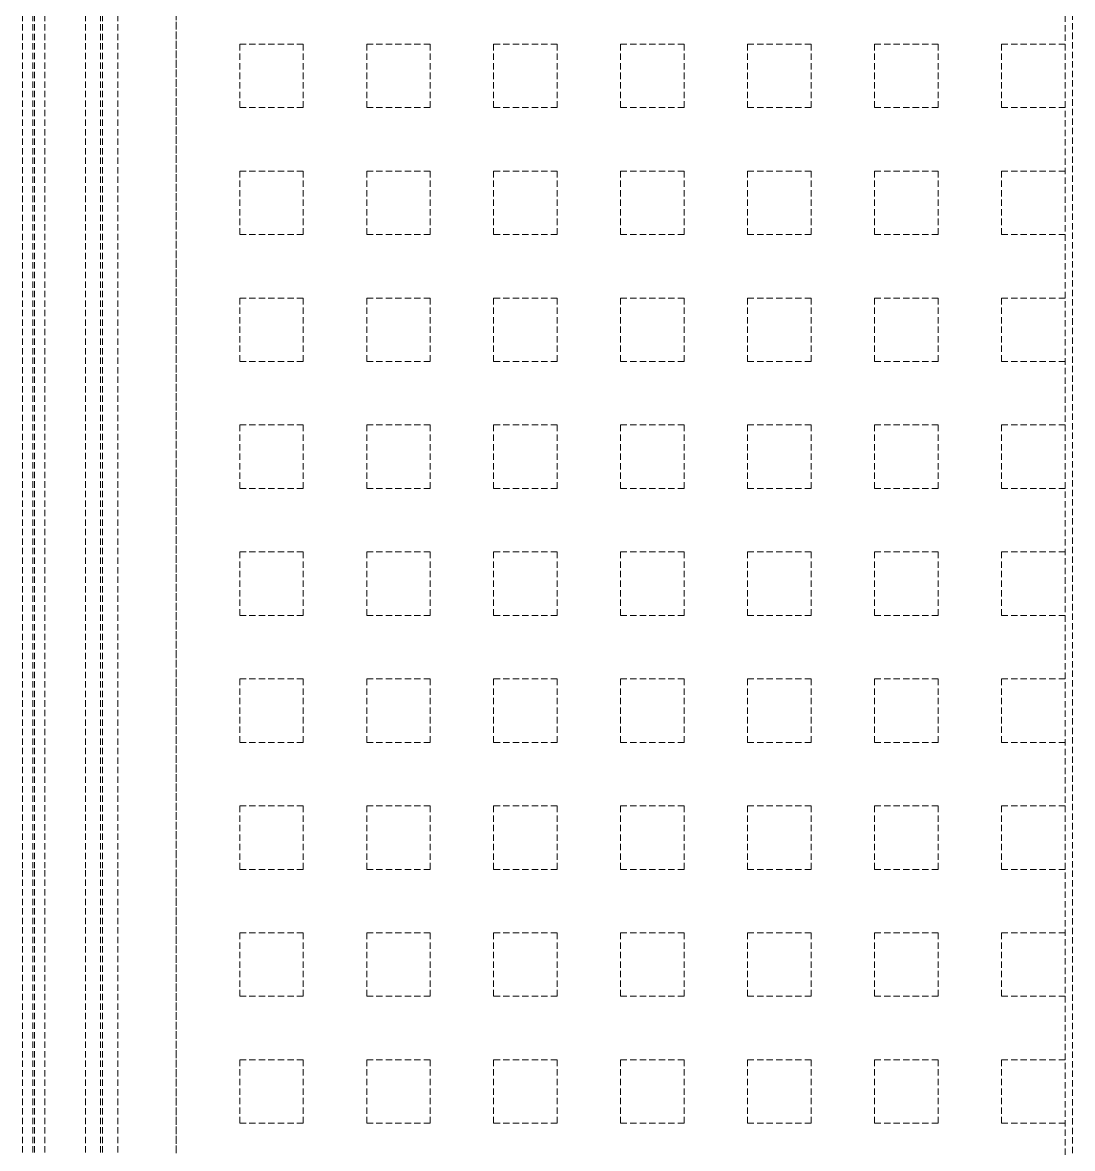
# Model space of a CAD drawing. Extents: x -1457 to 23780, y -2071 to 4205.
# Drawn here: x 4781.45 to 4822.79, y 1699.01 to 1743.35 of the extents above; entities that cross this region are included whole.
import ezdxf

# ---------------------------------------------------------------- set-up
doc = ezdxf.new("R2010")
doc.units = 0
doc.header["$MEASUREMENT"] = 0
doc.linetypes.add('HIDDEN', pattern=[0.375, 0.25, -0.125])
doc.layers.add('M-TEFRIS2-015', color=129, linetype='Continuous', lineweight=9)

msp = doc.modelspace()

# ---------------------------------------------------------------- linework, layer by layer
at = {"layer": 'M-TEFRIS2-015', "linetype": 'HIDDEN', "lineweight": 0}
for p, q in [((4787.5, 320), (4787.5, 2034.619)), ((4787.5, 2034.319), (4787.5, 320)), ((4822.5, 285), (4822.5, 2034.319)), ((4822.793, 284.7), (4822.793, 2034.319)), ((4781.447, 1781.531), (4781.447, 1710.045)), ((4781.847, 1781.531), (4781.847, 1710.045)), ((4781.923, 1781.531), (4781.923, 1710.045)), ((4782.323, 1781.531), (4782.323, 1710.045)), ((4783.923, 1781.531), (4783.923, 1710.045)), ((4784.523, 1781.531), (4784.523, 1710.045)), ((4784.599, 1781.531), (4784.599, 1710.045)), ((4785.199, 1781.531), (4785.199, 1710.045)), ((4787.5, 1742.5), (4787.5, 1742.5)), ((4790, 1742.5), (4792.5, 1742.5)), ((4790, 1740), (4790, 1742.5)), ((4792.5, 1740), (4792.5, 1742.5)), ((4795, 1742.5), (4797.5, 1742.5)), ((4795, 1740), (4795, 1742.5)), ((4797.5, 1740), (4797.5, 1742.5)), ((4800, 1742.5), (4802.5, 1742.5)), ((4800, 1740), (4800, 1742.5)), ((4802.5, 1740), (4802.5, 1742.5)), ((4805, 1742.5), (4807.5, 1742.5)), ((4805, 1740), (4805, 1742.5)), ((4807.5, 1740), (4807.5, 1742.5)), ((4810, 1742.5), (4812.5, 1742.5)), ((4810, 1740), (4810, 1742.5)), ((4812.5, 1740), (4812.5, 1742.5)), ((4815, 1742.5), (4817.5, 1742.5)), ((4815, 1740), (4815, 1742.5)), ((4817.5, 1740), (4817.5, 1742.5)), ((4820, 1742.5), (4822.5, 1742.5)), ((4820, 1740), (4820, 1742.5)), ((4787.5, 1740), (4787.5, 1740)), ((4790, 1740), (4792.5, 1740)), ((4795, 1740), (4797.5, 1740)), ((4800, 1740), (4802.5, 1740)), ((4805, 1740), (4807.5, 1740)), ((4810, 1740), (4812.5, 1740)), ((4815, 1740), (4817.5, 1740)), ((4820, 1740), (4822.5, 1740)), ((4787.5, 1737.5), (4787.5, 1737.5)), ((4790, 1737.5), (4792.5, 1737.5)), ((4790, 1735), (4790, 1737.5)), ((4792.5, 1735), (4792.5, 1737.5)), ((4795, 1737.5), (4797.5, 1737.5)), ((4795, 1735), (4795, 1737.5)), ((4797.5, 1735), (4797.5, 1737.5)), ((4800, 1737.5), (4802.5, 1737.5)), ((4800, 1735), (4800, 1737.5)), ((4802.5, 1735), (4802.5, 1737.5)), ((4805, 1737.5), (4807.5, 1737.5)), ((4805, 1735), (4805, 1737.5)), ((4807.5, 1735), (4807.5, 1737.5)), ((4810, 1737.5), (4812.5, 1737.5)), ((4810, 1735), (4810, 1737.5)), ((4812.5, 1735), (4812.5, 1737.5)), ((4815, 1737.5), (4817.5, 1737.5)), ((4815, 1735), (4815, 1737.5)), ((4817.5, 1735), (4817.5, 1737.5)), ((4820, 1737.5), (4822.5, 1737.5)), ((4820, 1735), (4820, 1737.5)), ((4787.5, 1735), (4787.5, 1735)), ((4790, 1735), (4792.5, 1735)), ((4795, 1735), (4797.5, 1735)), ((4800, 1735), (4802.5, 1735)), ((4805, 1735), (4807.5, 1735)), ((4810, 1735), (4812.5, 1735)), ((4815, 1735), (4817.5, 1735)), ((4820, 1735), (4822.5, 1735)), ((4787.5, 1732.5), (4787.5, 1732.5)), ((4790, 1732.5), (4792.5, 1732.5)), ((4790, 1730), (4790, 1732.5)), ((4792.5, 1730), (4792.5, 1732.5)), ((4795, 1732.5), (4797.5, 1732.5)), ((4795, 1730), (4795, 1732.5)), ((4797.5, 1730), (4797.5, 1732.5)), ((4800, 1732.5), (4802.5, 1732.5)), ((4800, 1730), (4800, 1732.5)), ((4802.5, 1730), (4802.5, 1732.5)), ((4805, 1732.5), (4807.5, 1732.5)), ((4805, 1730), (4805, 1732.5)), ((4807.5, 1730), (4807.5, 1732.5)), ((4810, 1732.5), (4812.5, 1732.5)), ((4810, 1730), (4810, 1732.5)), ((4812.5, 1730), (4812.5, 1732.5)), ((4815, 1732.5), (4817.5, 1732.5)), ((4815, 1730), (4815, 1732.5)), ((4817.5, 1730), (4817.5, 1732.5)), ((4820, 1732.5), (4822.5, 1732.5)), ((4820, 1730), (4820, 1732.5)), ((4787.5, 1730), (4787.5, 1730)), ((4790, 1730), (4792.5, 1730)), ((4795, 1730), (4797.5, 1730)), ((4800, 1730), (4802.5, 1730)), ((4805, 1730), (4807.5, 1730)), ((4810, 1730), (4812.5, 1730)), ((4815, 1730), (4817.5, 1730)), ((4820, 1730), (4822.5, 1730)), ((4787.5, 1727.5), (4787.5, 1727.5)), ((4790, 1727.5), (4792.5, 1727.5)), ((4790, 1725), (4790, 1727.5)), ((4792.5, 1725), (4792.5, 1727.5)), ((4795, 1727.5), (4797.5, 1727.5)), ((4795, 1725), (4795, 1727.5)), ((4797.5, 1725), (4797.5, 1727.5)), ((4800, 1727.5), (4802.5, 1727.5)), ((4800, 1725), (4800, 1727.5)), ((4802.5, 1725), (4802.5, 1727.5)), ((4805, 1727.5), (4807.5, 1727.5)), ((4805, 1725), (4805, 1727.5)), ((4807.5, 1725), (4807.5, 1727.5)), ((4810, 1727.5), (4812.5, 1727.5)), ((4810, 1725), (4810, 1727.5)), ((4812.5, 1725), (4812.5, 1727.5)), ((4815, 1727.5), (4817.5, 1727.5)), ((4815, 1725), (4815, 1727.5)), ((4817.5, 1725), (4817.5, 1727.5)), ((4820, 1727.5), (4822.5, 1727.5)), ((4820, 1725), (4820, 1727.5)), ((4787.5, 1725), (4787.5, 1725)), ((4790, 1725), (4792.5, 1725)), ((4795, 1725), (4797.5, 1725)), ((4800, 1725), (4802.5, 1725)), ((4805, 1725), (4807.5, 1725)), ((4810, 1725), (4812.5, 1725)), ((4815, 1725), (4817.5, 1725)), ((4820, 1725), (4822.5, 1725)), ((4787.5, 1722.5), (4787.5, 1722.5)), ((4790, 1722.5), (4792.5, 1722.5)), ((4790, 1720), (4790, 1722.5)), ((4792.5, 1720), (4792.5, 1722.5)), ((4795, 1722.5), (4797.5, 1722.5)), ((4795, 1720), (4795, 1722.5)), ((4797.5, 1720), (4797.5, 1722.5)), ((4800, 1722.5), (4802.5, 1722.5)), ((4800, 1720), (4800, 1722.5)), ((4802.5, 1720), (4802.5, 1722.5)), ((4805, 1722.5), (4807.5, 1722.5)), ((4805, 1720), (4805, 1722.5)), ((4807.5, 1720), (4807.5, 1722.5)), ((4810, 1722.5), (4812.5, 1722.5)), ((4810, 1720), (4810, 1722.5)), ((4812.5, 1720), (4812.5, 1722.5)), ((4815, 1722.5), (4817.5, 1722.5)), ((4815, 1720), (4815, 1722.5)), ((4817.5, 1720), (4817.5, 1722.5)), ((4820, 1722.5), (4822.5, 1722.5)), ((4820, 1720), (4820, 1722.5)), ((4787.5, 1720), (4787.5, 1720)), ((4790, 1720), (4792.5, 1720)), ((4795, 1720), (4797.5, 1720)), ((4800, 1720), (4802.5, 1720)), ((4805, 1720), (4807.5, 1720)), ((4810, 1720), (4812.5, 1720)), ((4815, 1720), (4817.5, 1720)), ((4820, 1720), (4822.5, 1720)), ((4787.5, 1717.5), (4787.5, 1717.5)), ((4790, 1717.5), (4792.5, 1717.5)), ((4790, 1715), (4790, 1717.5)), ((4792.5, 1715), (4792.5, 1717.5)), ((4795, 1717.5), (4797.5, 1717.5)), ((4795, 1715), (4795, 1717.5)), ((4797.5, 1715), (4797.5, 1717.5)), ((4800, 1717.5), (4802.5, 1717.5)), ((4800, 1715), (4800, 1717.5)), ((4802.5, 1715), (4802.5, 1717.5)), ((4805, 1717.5), (4807.5, 1717.5)), ((4805, 1715), (4805, 1717.5)), ((4807.5, 1715), (4807.5, 1717.5)), ((4810, 1717.5), (4812.5, 1717.5)), ((4810, 1715), (4810, 1717.5)), ((4812.5, 1715), (4812.5, 1717.5)), ((4815, 1717.5), (4817.5, 1717.5)), ((4815, 1715), (4815, 1717.5)), ((4817.5, 1715), (4817.5, 1717.5)), ((4820, 1717.5), (4822.5, 1717.5)), ((4820, 1715), (4820, 1717.5)), ((4787.5, 1715), (4787.5, 1715)), ((4790, 1715), (4792.5, 1715)), ((4795, 1715), (4797.5, 1715)), ((4800, 1715), (4802.5, 1715)), ((4805, 1715), (4807.5, 1715)), ((4810, 1715), (4812.5, 1715)), ((4815, 1715), (4817.5, 1715)), ((4820, 1715), (4822.5, 1715)), ((4787.5, 1712.5), (4787.5, 1712.5)), ((4790, 1712.5), (4792.5, 1712.5)), ((4790, 1710), (4790, 1712.5)), ((4792.5, 1710), (4792.5, 1712.5)), ((4795, 1712.5), (4797.5, 1712.5)), ((4795, 1710), (4795, 1712.5)), ((4797.5, 1710), (4797.5, 1712.5)), ((4800, 1712.5), (4802.5, 1712.5)), ((4800, 1710), (4800, 1712.5)), ((4802.5, 1710), (4802.5, 1712.5)), ((4805, 1712.5), (4807.5, 1712.5)), ((4805, 1710), (4805, 1712.5)), ((4807.5, 1710), (4807.5, 1712.5)), ((4810, 1712.5), (4812.5, 1712.5)), ((4810, 1710), (4810, 1712.5)), ((4812.5, 1710), (4812.5, 1712.5)), ((4815, 1712.5), (4817.5, 1712.5)), ((4815, 1710), (4815, 1712.5)), ((4817.5, 1710), (4817.5, 1712.5)), ((4820, 1712.5), (4822.5, 1712.5)), ((4820, 1710), (4820, 1712.5)), ((4781.447, 1551.469), (4781.447, 1710.045)), ((4781.847, 1551.469), (4781.847, 1710.045)), ((4781.923, 1551.469), (4781.923, 1710.045)), ((4782.323, 1551.469), (4782.323, 1710.045)), ((4783.923, 1551.469), (4783.923, 1710.045)), ((4784.523, 1551.469), (4784.523, 1710.045)), ((4784.599, 1551.469), (4784.599, 1710.045)), ((4785.199, 1551.469), (4785.199, 1710.045)), ((4787.5, 1710), (4787.5, 1710)), ((4790, 1710), (4792.5, 1710)), ((4795, 1710), (4797.5, 1710)), ((4800, 1710), (4802.5, 1710)), ((4805, 1710), (4807.5, 1710)), ((4810, 1710), (4812.5, 1710)), ((4815, 1710), (4817.5, 1710)), ((4820, 1710), (4822.5, 1710)), ((4787.5, 1707.5), (4787.5, 1707.5)), ((4790, 1707.5), (4792.5, 1707.5)), ((4790, 1705), (4790, 1707.5)), ((4792.5, 1705), (4792.5, 1707.5)), ((4795, 1707.5), (4797.5, 1707.5)), ((4795, 1705), (4795, 1707.5)), ((4797.5, 1705), (4797.5, 1707.5)), ((4800, 1707.5), (4802.5, 1707.5)), ((4800, 1705), (4800, 1707.5)), ((4802.5, 1705), (4802.5, 1707.5)), ((4805, 1707.5), (4807.5, 1707.5)), ((4805, 1705), (4805, 1707.5)), ((4807.5, 1705), (4807.5, 1707.5)), ((4810, 1707.5), (4812.5, 1707.5)), ((4810, 1705), (4810, 1707.5)), ((4812.5, 1705), (4812.5, 1707.5)), ((4815, 1707.5), (4817.5, 1707.5)), ((4815, 1705), (4815, 1707.5)), ((4817.5, 1705), (4817.5, 1707.5)), ((4820, 1707.5), (4822.5, 1707.5)), ((4820, 1705), (4820, 1707.5)), ((4787.5, 1705), (4787.5, 1705)), ((4790, 1705), (4792.5, 1705)), ((4795, 1705), (4797.5, 1705)), ((4800, 1705), (4802.5, 1705)), ((4805, 1705), (4807.5, 1705)), ((4810, 1705), (4812.5, 1705)), ((4815, 1705), (4817.5, 1705)), ((4820, 1705), (4822.5, 1705)), ((4787.5, 1702.5), (4787.5, 1702.5)), ((4790, 1702.5), (4792.5, 1702.5)), ((4790, 1700), (4790, 1702.5)), ((4792.5, 1700), (4792.5, 1702.5)), ((4795, 1702.5), (4797.5, 1702.5)), ((4795, 1700), (4795, 1702.5)), ((4797.5, 1700), (4797.5, 1702.5)), ((4800, 1702.5), (4802.5, 1702.5)), ((4800, 1700), (4800, 1702.5)), ((4802.5, 1700), (4802.5, 1702.5)), ((4805, 1702.5), (4807.5, 1702.5)), ((4805, 1700), (4805, 1702.5)), ((4807.5, 1700), (4807.5, 1702.5)), ((4810, 1702.5), (4812.5, 1702.5)), ((4810, 1700), (4810, 1702.5)), ((4812.5, 1700), (4812.5, 1702.5)), ((4815, 1702.5), (4817.5, 1702.5)), ((4815, 1700), (4815, 1702.5)), ((4817.5, 1700), (4817.5, 1702.5)), ((4820, 1702.5), (4822.5, 1702.5)), ((4820, 1700), (4820, 1702.5)), ((4787.5, 1700), (4787.5, 1700)), ((4790, 1700), (4792.5, 1700)), ((4795, 1700), (4797.5, 1700)), ((4800, 1700), (4802.5, 1700)), ((4805, 1700), (4807.5, 1700)), ((4810, 1700), (4812.5, 1700)), ((4815, 1700), (4817.5, 1700)), ((4820, 1700), (4822.5, 1700))]:
    msp.add_line(p, q, dxfattribs=at)

doc.saveas('drawing.dxf')
